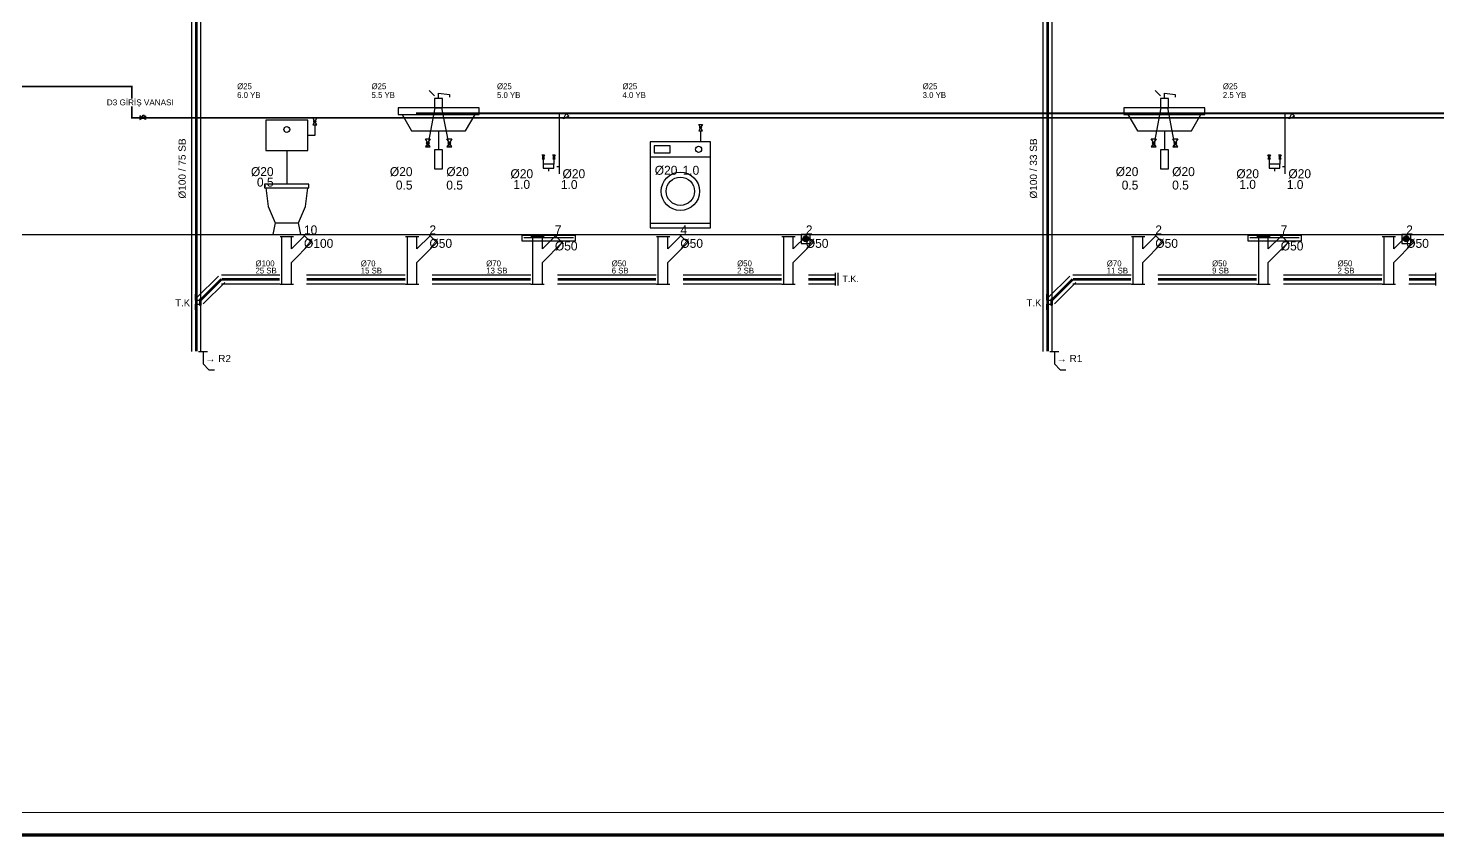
# Model space of a CAD drawing. Header units: centimetres. Extents: x -3962 to 31822, y -2 to 2802.
# Drawn here: x 21862 to 23435, y -2 to 900 of the extents above; entities that cross this region are included whole.
import ezdxf
from ezdxf.enums import TextEntityAlignment as Align

# ---------------------------------------------------------------- set-up
doc = ezdxf.new("R2010")
doc.units = ezdxf.units.CM
doc.linetypes.add('BASMA HATTI', pattern=[31, 25, -6])
doc.linetypes.add('PIS', pattern=[38, 30, -8])
for name, color, linetype in [('ROTAS-PAFTA', 7, 'CONTINUOUS'), ('ROTAS-PIS-SU-BORUSU', 6, 'PIS'), ('ROTAS-PISSU-CAP', 211, 'CONTINUOUS'), ('ROTAS-PVC', 43, 'CONTINUOUS'), ('ROTAS-SEMA', 8, 'CONTINUOUS'), ('ROTAS-SICAKSU-BORU', 1, 'BASMA HATTI'), ('ROTAS-SOGUKSU-BORU', 5, 'CONTINUOUS'), ('ROTAS-TEFRIS', 15, 'CONTINUOUS'), ('ROTAS-VANA', 1, 'CONTINUOUS')]:
    doc.layers.add(name, color=color, linetype=linetype)
doc.styles.add('ROTAS', font='arial.ttf')

# ---------------------------------------------------------------- blocks, each defined once
blk = doc.blocks.new('ROTAS-KURESEL-VANA')
for p, q in [((0, 3.1), (0, 8)), ((0, 8), (5.4, 8))]:
    blk.add_line(p, q)
for points in [[(-9, 5.8), (-9, -5), (0, 0.4)], [(9, 5.8), (9, -5), (0, 0.4)]]:
    blk.add_lwpolyline(points, close=True)
blk.add_circle((0, 0.4), 2.71)
blk.add_attdef('CAP', text='', height=10).set_placement((-1.1, 0), align=Align.CENTER)
blk = doc.blocks.new('ROTAS-KLOZET-SEMA')
blk.add_line((-19.2, 93.6), (-19.2, 55.9))
for points in [[(-42.6, 93.6), (4.2, 93.6), (4.2, 127.4), (-42.6, 127.4)], [(9.7, 130), (14.4, 130), (12, 126.1)], [(9.7, 122.2), (14.4, 122.2), (12, 126.1)], [(-43.9, 52), (5.5, 52), (5.5, 55.9), (-43.9, 55.9)]]:
    blk.add_lwpolyline(points, close=True)
for points in [[(12, 122.2), (12, 110.5), (4.2, 110.5)], [(-42.6, 52), (-40, 31.2), (-32.2, 13), (-6.2, 13), (1.6, 31.2), (4.2, 52)], [(-32.2, 13), (-34.8, 0), (-3.6, 0), (-6.2, 13)]]:
    blk.add_lwpolyline(points)
for centre, radius in [((12, 126.1), 1.17), ((-19.2, 117), 3.25)]:
    blk.add_circle(centre, radius)
for tag, p in [('SOCP', (-33.9, 70)), ('SO', (-33.9, 58.3))]:
    blk.add_attdef(tag, text='', height=10).set_placement(p, align=Align.MIDDLE_RIGHT)
for tag, p in [('PS', (0, 5)), ('PSCP', (0, -10))]:
    blk.add_attdef(tag, text='', height=10).set_placement(p, align=Align.MIDDLE_LEFT)
blk = doc.blocks.new('ROTAS-PVC-CATAL-SAG')
for p, q in [((9.7, -10.5), (-0.8, 0)), ((-26.7, -2.4), (-11.8, -2.4)), ((-24.6, -55.5), (-24.6, -2.4)), ((-14, -16.1), (0.7, -1.5)), ((-14, -16.1), (-14, -2.4)), ((-14, -31.2), (8.2, -9)), ((-14, -55.5), (-14, -31.2)), ((-26.7, -55.5), (-11.8, -55.5))]:
    blk.add_line(p, q)
blk = doc.blocks.new('ROTAS-LAVABO-SEMA')
for p, q in [((5.7, 154.7), (-0.3, 160.7)), ((-1.8, 97.5), (6.5, 141.2)), ((22.3, 97.5), (14, 141.2)), ((10.2, 115.5), (10.2, 94.4))]:
    blk.add_line(p, q)
for points in [[(10.2, 151.7), (10.2, 157.7), (22.3, 156.2), (22.3, 153.2)], [(-30.5, 133.6), (-19.9, 115.5), (40.4, 115.5), (50.9, 133.6)]]:
    blk.add_lwpolyline(points)
for points in [[(5.7, 141.2), (14.7, 141.2), (14.7, 151.7), (5.7, 151.7)], [(-35, 133.6), (55.4, 133.6), (55.4, 141.2), (-35, 141.2)], [(-4.5, 106.5), (0.9, 106.5), (-1.8, 102)], [(-4.5, 97.5), (0.9, 97.5), (-1.8, 102)], [(5.7, 73.3), (14.7, 73.3), (14.7, 94.4), (5.7, 94.4)], [(19.6, 106.5), (25, 106.5), (22.3, 102)], [(19.6, 97.5), (25, 97.5), (22.3, 102)]]:
    blk.add_lwpolyline(points, close=True)
for centre in [(-1.8, 102), (22.3, 102)]:
    blk.add_circle(centre, 1.36)
for tag, p in [('SCCP', (-18.9, 70)), ('SC', (-18.9, 55))]:
    blk.add_attdef(tag, text='', height=10).set_placement(p, align=Align.MIDDLE_RIGHT)
for tag, p in [('SOCP', (18.8, 70)), ('SO', (18.8, 55)), ('PS', (0, 5)), ('PSCP', (0, -10))]:
    blk.add_attdef(tag, text='', height=10).set_placement(p, align=Align.MIDDLE_LEFT)
blk = doc.blocks.new('ROTAS-DUS-TEKNESI-SEMA')
for p, q in [((5, 67.7), (5, 135)), ((-12.9, 84.2), (-12.9, 78.2)), ((-1, 84.2), (-1, 78.2)), ((-7, 73.7), (-7, 70.7)), ((2, 75.9), (5, 75.9)), ((-34.6, -3.3), (20.7, -3.3))]:
    blk.add_line(p, q)
blk.add_lwpolyline([(5, 135), (12.5, 135), (15.5, 132), (9.5, 129), (12.5, 135)])
for points in [[(-14.3, 88.6), (-11.6, 88.6), (-12.9, 86.4)], [(-14.3, 84.2), (-11.6, 84.2), (-12.9, 86.4)], [(-2.3, 88.6), (0.4, 88.6), (-1, 86.4)], [(-2.3, 84.2), (0.4, 84.2), (-1, 86.4)], [(-12.9, 73.7), (-1, 73.7), (-1, 78.2), (-12.9, 78.2)], [(-36.9, -7), (23, -7), (23, -1.1), (-36.9, -1.1)]]:
    blk.add_lwpolyline(points, close=True)
for centre in [(-12.9, 86.4), (-1, 86.4)]:
    blk.add_circle(centre, 0.673)
for tag, p in [('SCCP', (-24.3, 67.7)), ('SC', (-27.7, 55.8))]:
    blk.add_attdef(tag, text='', height=10).set_placement(p, align=Align.MIDDLE_RIGHT)
for tag, p in [('SOCP', (8.5, 67.7)), ('PS', (-0.1, 5)), ('PSCP', (0, -12.9))]:
    blk.add_attdef(tag, text='', height=10).set_placement(p, align=Align.MIDDLE_LEFT)
blk.add_attdef('SO', text='', height=10).set_placement((16, 50.6), align=Align.CENTER)
blk = doc.blocks.new('ROTAS-CAMASIR-MAKINESI-SEMA')
for p, q in [((22.6, 115.7), (22.6, 103.3)), ((-33.8, 86.4), (33.8, 86.4))]:
    blk.add_line(p, q)
for points in [[(20.5, 122.5), (24.6, 122.5), (22.6, 119.1)], [(20.5, 115.7), (24.6, 115.7), (22.6, 119.1)], [(-33.8, 7.5), (33.8, 7.5), (33.8, 103.3), (-33.8, 103.3)], [(-29.3, 90.9), (-11.3, 90.9), (-11.3, 98.8), (-29.3, 98.8)], [(-33.8, 7.5), (33.8, 7.5), (33.8, 12), (-33.8, 12)]]:
    blk.add_lwpolyline(points, close=True)
for centre, radius in [((22.6, 119.1), 1.01), ((20.3, 94.9), 3.38), ((0, 48.1), 21.4), ((0, 48.1), 15.8)]:
    blk.add_circle(centre, radius)
blk.add_attdef('SOCP', text='', height=10).set_placement((-3.3, 71.5), align=Align.MIDDLE_RIGHT)
for tag, p in [('SO', (2.5, 71.5)), ('PS', (0, 5)), ('PSCP', (0, -10))]:
    blk.add_attdef(tag, text='', height=10).set_placement(p, align=Align.MIDDLE_LEFT)
blk = doc.blocks.new('ROTAS-YER-SUZGECI-DN50-SEMA')
for p, q in [((-3.3, -5), (3.3, -5)), ((-3.1, -3.9), (3.1, -3.9)), ((-3.1, -6.1), (3.1, -6.1)), ((-2.4, -2.7), (2.4, -2.7)), ((-2.4, -7.3), (2.4, -7.3))]:
    blk.add_line(p, q)
blk.add_lwpolyline([(-5, -10), (5, -10), (5, 0), (-5, 0)], close=True)
blk.add_circle((0, -5), 3.33)
for tag, p in [('PS', (0, 5)), ('PSCP', (0, -10))]:
    blk.add_attdef(tag, text='', height=10).set_placement(p, align=Align.MIDDLE_LEFT)
blk = doc.blocks.new('ROTAS-PIS-SU-CAP-SB')
for tag, p in [('PSCP_001', (0.83, 1.29)), ('PS_001', (0.83, 0.07))]:
    blk.add_attdef(tag, p, '', height=1)
blk = doc.blocks.new('ROTAS-TEMIZ-SU-CAP-MB')
for tag, p in [('SOCP_001', (0.83, 4.92)), ('SO_001', (0.83, 3.42)), ('SCCP_001', (0.83, 1.92)), ('SC_001', (0.83, 0.42))]:
    blk.add_attdef(tag, p, '', height=1)
blk = doc.blocks.new('ROTAS-TEMIZLEME-KAPAGI-KOLON')
for p, q in [((-6.6, -11), (-6.6, 11)), ((-1.1, 2.8), (-1.1, 11)), ((-1.1, 2.8), (4.4, 2.8)), ((5.5, -1.8), (5.5, 1.8)), ((-1.1, -11), (-1.1, -2.8)), ((-1.1, -2.8), (4.4, -2.8))]:
    blk.add_line(p, q)
blk.add_lwpolyline([(4.4, -4.1), (6.6, -4.1), (6.6, 4.1), (4.4, 4.1)], close=True)
blk.add_attdef('TK', (-29.6, -6), '', height=10)
blk = doc.blocks.new('ROTAS-PVC-DIRSEK')
blk.add_line((2.2, 0), (12.5, 0))
blk.add_lwpolyline([(7.4, 0), (7.4, -14), (13.8, -20.4), (20.3, -20.4)])

msp = doc.modelspace()

# ---------------------------------------------------------------- linework, layer by layer
at = {"layer": 'ROTAS-PAFTA'}
for points, const_width in [([(15040, 0), (26330, 0), (26330, 2800), (15040, 2800)], 4), ([(15065, 25), (26305, 25), (26305, 2775), (15065, 2775)], 1)]:
    msp.add_lwpolyline(points, close=True, dxfattribs=dict(at, const_width=const_width))
at = {"layer": 'ROTAS-PIS-SU-BORUSU', "const_width": 3}
for points in [[(22050, 539.5), (22050, 1770)], [(23000, 539.5), (23000, 1770)], [(22078, 620), (22054, 596)], [(22078, 620), (22143, 620)], [(22173, 620), (22283, 620)], [(22313, 620), (22423, 620)], [(22453, 620), (22563, 620)], [(22593, 620), (22703, 620)], [(22733, 620), (22763, 620)], [(23028, 620), (23004, 596)], [(23028, 620), (23093, 620)], [(23123, 620), (23233, 620)], [(23263, 620), (23373, 620)], [(23403, 620), (23433, 620)]]:
    msp.add_lwpolyline(points, dxfattribs=at)
at = {"layer": 'ROTAS-PVC'}
for p, q in [((22045, 539.5), (22045, 1770)), ((22055, 539.5), (22055, 1770)), ((22995, 539.5), (22995, 1770)), ((23005, 539.5), (23005, 1770)), ((22074.5, 623.5), (22050.5, 599.5)), ((22081.5, 616.5), (22057.5, 592.5)), ((22078, 625), (22143, 625)), ((22078, 615), (22143, 615)), ((22173, 625), (22283, 625)), ((22173, 615), (22283, 615)), ((22313, 625), (22423, 625)), ((22313, 615), (22423, 615)), ((22453, 625), (22563, 625)), ((22453, 615), (22563, 615)), ((22593, 625), (22703, 625)), ((22593, 615), (22703, 615)), ((22733, 625), (22763, 625)), ((22733, 615), (22763, 615)), ((22763, 613), (22763, 627)), ((22766, 613), (22766, 627)), ((23024.5, 623.5), (23000.5, 599.5)), ((23031.5, 616.5), (23007.5, 592.5)), ((23028, 625), (23093, 625)), ((23028, 615), (23093, 615)), ((23123, 625), (23233, 625)), ((23123, 615), (23233, 615)), ((23263, 625), (23373, 625)), ((23263, 615), (23373, 615)), ((23403, 625), (23433, 625)), ((23403, 615), (23433, 615)), ((23433, 613), (23433, 627))]:
    msp.add_line(p, q, dxfattribs=at)
at = {"layer": 'ROTAS-SEMA'}
msp.add_lwpolyline([(15140, 670), (26230, 670)], dxfattribs=at)
at = {"layer": 'ROTAS-SICAKSU-BORU', "const_width": 2}
msp.add_lwpolyline([(24345, 805), (22295, 805)], dxfattribs=at)
at = {"layer": 'ROTAS-SOGUKSU-BORU', "const_width": 2}
for points in [[(15640, 835), (21978, 835), (21978, 800), (22010, 800)], [(22010, 800), (24360, 800)]]:
    msp.add_lwpolyline(points, dxfattribs=at)

# ---------------------------------------------------------------- block references
at = {"layer": 'ROTAS-TEFRIS'}
ref = msp.add_blockref('ROTAS-TEMIZ-SU-CAP-MB', (22090, 800), dxfattribs=dict(at, xscale=6.5, yscale=6.5))
ref.add_attrib('SO_001', '6.0 YB', (22095.4, 822.2), dxfattribs={"height": 6.5})
ref.add_attrib('SOCP_001', 'Ø25', (22095.4, 832), dxfattribs={"height": 6.5})
ref = msp.add_blockref('ROTAS-TEMIZ-SU-CAP-MB', (22240, 800), dxfattribs=dict(at, xscale=6.5, yscale=6.5))
ref.add_attrib('SO_001', '5.5 YB', (22245.4, 822.2), dxfattribs={"height": 6.5})
ref.add_attrib('SOCP_001', 'Ø25', (22245.4, 832), dxfattribs={"height": 6.5})
ref = msp.add_blockref('ROTAS-TEMIZ-SU-CAP-MB', (22380, 800), dxfattribs=dict(at, xscale=6.5, yscale=6.5))
ref.add_attrib('SO_001', '5.0 YB', (22385.4, 822.2), dxfattribs={"height": 6.5})
ref.add_attrib('SOCP_001', 'Ø25', (22385.4, 832), dxfattribs={"height": 6.5})
ref = msp.add_blockref('ROTAS-TEMIZ-SU-CAP-MB', (22520, 800), dxfattribs=dict(at, xscale=6.5, yscale=6.5))
ref.add_attrib('SO_001', '4.0 YB', (22525.4, 822.2), dxfattribs={"height": 6.5})
ref.add_attrib('SOCP_001', 'Ø25', (22525.4, 832), dxfattribs={"height": 6.5})
ref = msp.add_blockref('ROTAS-TEMIZ-SU-CAP-MB', (22855, 800), dxfattribs=dict(at, xscale=6.5, yscale=6.5))
ref.add_attrib('SO_001', '3.0 YB', (22860.4, 822.2), dxfattribs={"height": 6.5})
ref.add_attrib('SOCP_001', 'Ø25', (22860.4, 832), dxfattribs={"height": 6.5})
ref = msp.add_blockref('ROTAS-TEMIZ-SU-CAP-MB', (23190, 800), dxfattribs=dict(at, xscale=6.5, yscale=6.5))
ref.add_attrib('SO_001', '2.5 YB', (23195.4, 822.2), dxfattribs={"height": 6.5})
ref.add_attrib('SOCP_001', 'Ø25', (23195.4, 832), dxfattribs={"height": 6.5})
ref = msp.add_blockref('ROTAS-LAVABO-SEMA', (22310, 670), dxfattribs=at)
ref.add_attrib('SO', '0.5', dxfattribs={"height": 10}).set_placement((22328.8, 725), align=Align.MIDDLE_LEFT)
ref.add_attrib('SOCP', 'Ø20', dxfattribs={"height": 10}).set_placement((22328.8, 740), align=Align.MIDDLE_LEFT)
ref.add_attrib('SC', '0.5', dxfattribs={"height": 10}).set_placement((22291.1, 725), align=Align.MIDDLE_RIGHT)
ref.add_attrib('SCCP', 'Ø20', dxfattribs={"height": 10}).set_placement((22291.1, 740), align=Align.MIDDLE_RIGHT)
ref.add_attrib('PSCP', 'Ø50', dxfattribs={"height": 10}).set_placement((22310, 660), align=Align.MIDDLE_LEFT)
ref.add_attrib('PS', '2', dxfattribs={"height": 10}).set_placement((22310, 675), align=Align.MIDDLE_LEFT)
ref = msp.add_blockref('ROTAS-LAVABO-SEMA', (23120, 670), dxfattribs=at)
ref.add_attrib('SO', '0.5', dxfattribs={"height": 10}).set_placement((23138.8, 725), align=Align.MIDDLE_LEFT)
ref.add_attrib('SOCP', 'Ø20', dxfattribs={"height": 10}).set_placement((23138.8, 740), align=Align.MIDDLE_LEFT)
ref.add_attrib('SC', '0.5', dxfattribs={"height": 10}).set_placement((23101.1, 725), align=Align.MIDDLE_RIGHT)
ref.add_attrib('SCCP', 'Ø20', dxfattribs={"height": 10}).set_placement((23101.1, 740), align=Align.MIDDLE_RIGHT)
ref.add_attrib('PSCP', 'Ø50', dxfattribs={"height": 10}).set_placement((23120, 660), align=Align.MIDDLE_LEFT)
ref.add_attrib('PS', '2', dxfattribs={"height": 10}).set_placement((23120, 675), align=Align.MIDDLE_LEFT)
ref = msp.add_blockref('ROTAS-DUS-TEKNESI-SEMA', (22450, 670), dxfattribs=at)
ref.add_attrib('SO', '1.0', dxfattribs={"height": 10}).set_placement((22466, 720.6), align=Align.CENTER)
ref.add_attrib('SOCP', 'Ø20', dxfattribs={"height": 10}).set_placement((22458.5, 737.7), align=Align.MIDDLE_LEFT)
ref.add_attrib('SC', '1.0', dxfattribs={"height": 10}).set_placement((22422.3, 725.8), align=Align.MIDDLE_RIGHT)
ref.add_attrib('SCCP', 'Ø20', dxfattribs={"height": 10}).set_placement((22425.7, 737.7), align=Align.MIDDLE_RIGHT)
ref.add_attrib('PSCP', 'Ø50', dxfattribs={"height": 10}).set_placement((22450, 657.1), align=Align.MIDDLE_LEFT)
ref.add_attrib('PS', '7', dxfattribs={"height": 10}).set_placement((22449.9, 675), align=Align.MIDDLE_LEFT)
ref = msp.add_blockref('ROTAS-DUS-TEKNESI-SEMA', (23260, 670), dxfattribs=at)
ref.add_attrib('SO', '1.0', dxfattribs={"height": 10}).set_placement((23276, 720.6), align=Align.CENTER)
ref.add_attrib('SOCP', 'Ø20', dxfattribs={"height": 10}).set_placement((23268.5, 737.7), align=Align.MIDDLE_LEFT)
ref.add_attrib('SC', '1.0', dxfattribs={"height": 10}).set_placement((23232.3, 725.8), align=Align.MIDDLE_RIGHT)
ref.add_attrib('SCCP', 'Ø20', dxfattribs={"height": 10}).set_placement((23235.7, 737.7), align=Align.MIDDLE_RIGHT)
ref.add_attrib('PSCP', 'Ø50', dxfattribs={"height": 10}).set_placement((23260, 657.1), align=Align.MIDDLE_LEFT)
ref.add_attrib('PS', '7', dxfattribs={"height": 10}).set_placement((23259.9, 675), align=Align.MIDDLE_LEFT)
ref = msp.add_blockref('ROTAS-KLOZET-SEMA', (22170, 670), dxfattribs=at)
ref.add_attrib('SO', '0.5', dxfattribs={"height": 10}).set_placement((22136.1, 728.3), align=Align.MIDDLE_RIGHT)
ref.add_attrib('SOCP', 'Ø20', dxfattribs={"height": 10}).set_placement((22136.1, 740), align=Align.MIDDLE_RIGHT)
ref.add_attrib('PSCP', 'Ø100', dxfattribs={"height": 10}).set_placement((22170, 660), align=Align.MIDDLE_LEFT)
ref.add_attrib('PS', '10', dxfattribs={"height": 10}).set_placement((22170, 675), align=Align.MIDDLE_LEFT)
ref = msp.add_blockref('ROTAS-CAMASIR-MAKINESI-SEMA', (22590, 670), dxfattribs=at)
ref.add_attrib('SO', '1.0', dxfattribs={"height": 10}).set_placement((22592.5, 741.5), align=Align.MIDDLE_LEFT)
ref.add_attrib('SOCP', 'Ø20', dxfattribs={"height": 10}).set_placement((22586.7, 741.5), align=Align.MIDDLE_RIGHT)
ref.add_attrib('PSCP', 'Ø50', dxfattribs={"height": 10}).set_placement((22590, 660), align=Align.MIDDLE_LEFT)
ref.add_attrib('PS', '4', dxfattribs={"height": 10}).set_placement((22590, 675), align=Align.MIDDLE_LEFT)
ref = msp.add_blockref('ROTAS-YER-SUZGECI-DN50-SEMA', (22730, 670), dxfattribs=at)
ref.add_attrib('PSCP', 'Ø50', dxfattribs={"height": 10}).set_placement((22730, 660), align=Align.MIDDLE_LEFT)
ref.add_attrib('PS', '2', dxfattribs={"height": 10}).set_placement((22730, 675), align=Align.MIDDLE_LEFT)
ref = msp.add_blockref('ROTAS-YER-SUZGECI-DN50-SEMA', (23400, 670), dxfattribs=at)
ref.add_attrib('PSCP', 'Ø50', dxfattribs={"height": 10}).set_placement((23400, 660), align=Align.MIDDLE_LEFT)
ref.add_attrib('PS', '2', dxfattribs={"height": 10}).set_placement((23400, 675), align=Align.MIDDLE_LEFT)
for name, p in [('ROTAS-PVC-CATAL-SAG', (22170, 670)), ('ROTAS-PVC-CATAL-SAG', (22310, 670)), ('ROTAS-PVC-CATAL-SAG', (22450, 670)), ('ROTAS-PVC-CATAL-SAG', (22590, 670)), ('ROTAS-PVC-CATAL-SAG', (22730, 670)), ('ROTAS-PVC-CATAL-SAG', (23120, 670)), ('ROTAS-PVC-CATAL-SAG', (23260, 670)), ('ROTAS-PVC-CATAL-SAG', (23400, 670)), ('ROTAS-PVC-DIRSEK', (22050, 539.5)), ('ROTAS-PVC-DIRSEK', (23000, 539.5))]:
    msp.add_blockref(name, p, dxfattribs=at)
ref = msp.add_blockref('ROTAS-PIS-SU-CAP-SB', (22110.5, 626), dxfattribs=dict(at, xscale=6.5, yscale=6.5))
ref.add_attrib('PSCP_001', 'Ø100', (22115.9, 634.4), dxfattribs={"height": 6.5})
ref.add_attrib('PS_001', '25 SB', (22115.9, 626.4), dxfattribs={"height": 6.5})
ref = msp.add_blockref('ROTAS-PIS-SU-CAP-SB', (22228, 626), dxfattribs=dict(at, xscale=6.5, yscale=6.5))
ref.add_attrib('PSCP_001', 'Ø70', (22233.4, 634.4), dxfattribs={"height": 6.5})
ref.add_attrib('PS_001', '15 SB', (22233.4, 626.4), dxfattribs={"height": 6.5})
ref = msp.add_blockref('ROTAS-PIS-SU-CAP-SB', (22368, 626), dxfattribs=dict(at, xscale=6.5, yscale=6.5))
ref.add_attrib('PSCP_001', 'Ø70', (22373.4, 634.4), dxfattribs={"height": 6.5})
ref.add_attrib('PS_001', '13 SB', (22373.4, 626.4), dxfattribs={"height": 6.5})
ref = msp.add_blockref('ROTAS-PIS-SU-CAP-SB', (22508, 626), dxfattribs=dict(at, xscale=6.5, yscale=6.5))
ref.add_attrib('PSCP_001', 'Ø50', (22513.4, 634.4), dxfattribs={"height": 6.5})
ref.add_attrib('PS_001', '6 SB', (22513.4, 626.4), dxfattribs={"height": 6.5})
ref = msp.add_blockref('ROTAS-PIS-SU-CAP-SB', (22648, 626), dxfattribs=dict(at, xscale=6.5, yscale=6.5))
ref.add_attrib('PSCP_001', 'Ø50', (22653.4, 634.4), dxfattribs={"height": 6.5})
ref.add_attrib('PS_001', '2 SB', (22653.4, 626.4), dxfattribs={"height": 6.5})
ref = msp.add_blockref('ROTAS-PIS-SU-CAP-SB', (23060.5, 626), dxfattribs=dict(at, xscale=6.5, yscale=6.5))
ref.add_attrib('PSCP_001', 'Ø70', (23065.9, 634.4), dxfattribs={"height": 6.5})
ref.add_attrib('PS_001', '11 SB', (23065.9, 626.4), dxfattribs={"height": 6.5})
ref = msp.add_blockref('ROTAS-PIS-SU-CAP-SB', (23178, 626), dxfattribs=dict(at, xscale=6.5, yscale=6.5))
ref.add_attrib('PSCP_001', 'Ø50', (23183.4, 634.4), dxfattribs={"height": 6.5})
ref.add_attrib('PS_001', '9 SB', (23183.4, 626.4), dxfattribs={"height": 6.5})
ref = msp.add_blockref('ROTAS-PIS-SU-CAP-SB', (23318, 626), dxfattribs=dict(at, xscale=6.5, yscale=6.5))
ref.add_attrib('PSCP_001', 'Ø50', (23323.4, 634.4), dxfattribs={"height": 6.5})
ref.add_attrib('PS_001', '2 SB', (23323.4, 626.4), dxfattribs={"height": 6.5})
ref = msp.add_blockref('ROTAS-TEMIZLEME-KAPAGI-KOLON', (22050, 594.5), dxfattribs=dict(at, xscale=0.8, yscale=0.8))
ref.add_attrib('TK', 'T.K.', (22026.3, 589.7), dxfattribs={"height": 8})
ref = msp.add_blockref('ROTAS-TEMIZLEME-KAPAGI-KOLON', (23000, 594.5), dxfattribs=dict(at, xscale=0.8, yscale=0.8))
ref.add_attrib('TK', 'T.K.', (22976.3, 589.7), dxfattribs={"height": 8})
at = {"layer": 'ROTAS-VANA', "xscale": 0.36, "yscale": 0.36}
msp.add_blockref('ROTAS-KURESEL-VANA', (21990, 800), dxfattribs=at)

# ---------------------------------------------------------------- texts
at = {"layer": 'ROTAS-PISSU-CAP', "style": 'ROTAS'}
for s, p in [('Ø100 / 75 SB', (22038, 710)), ('Ø100 / 33 SB', (22988, 710))]:
    msp.add_text(s, height=8, rotation=90, dxfattribs=at).set_placement(p)
for s, height, p in [('T.K.', 7, (22771, 617)), ('→ R2', 8, (22060, 527.5)), ('→ R1', 8, (23010, 527.5))]:
    msp.add_text(s, height=height, dxfattribs=at).set_placement(p)

# ---------------------------------------------------------------- next in the draw order: wipeouts: each hides what was drawn before it
msp.add_wipeout([(22011.4, 813), (21949, 813), (21949, 821.5), (22011.4, 821.5)])

# ---------------------------------------------------------------- next in the draw order: texts
at = {"layer": 'ROTAS-VANA', "style": 'ROTAS'}
msp.add_text('D3 GİRİŞ VANASI', height=6.5, dxfattribs=at).set_placement((21950, 814))

doc.saveas('drawing.dxf')
